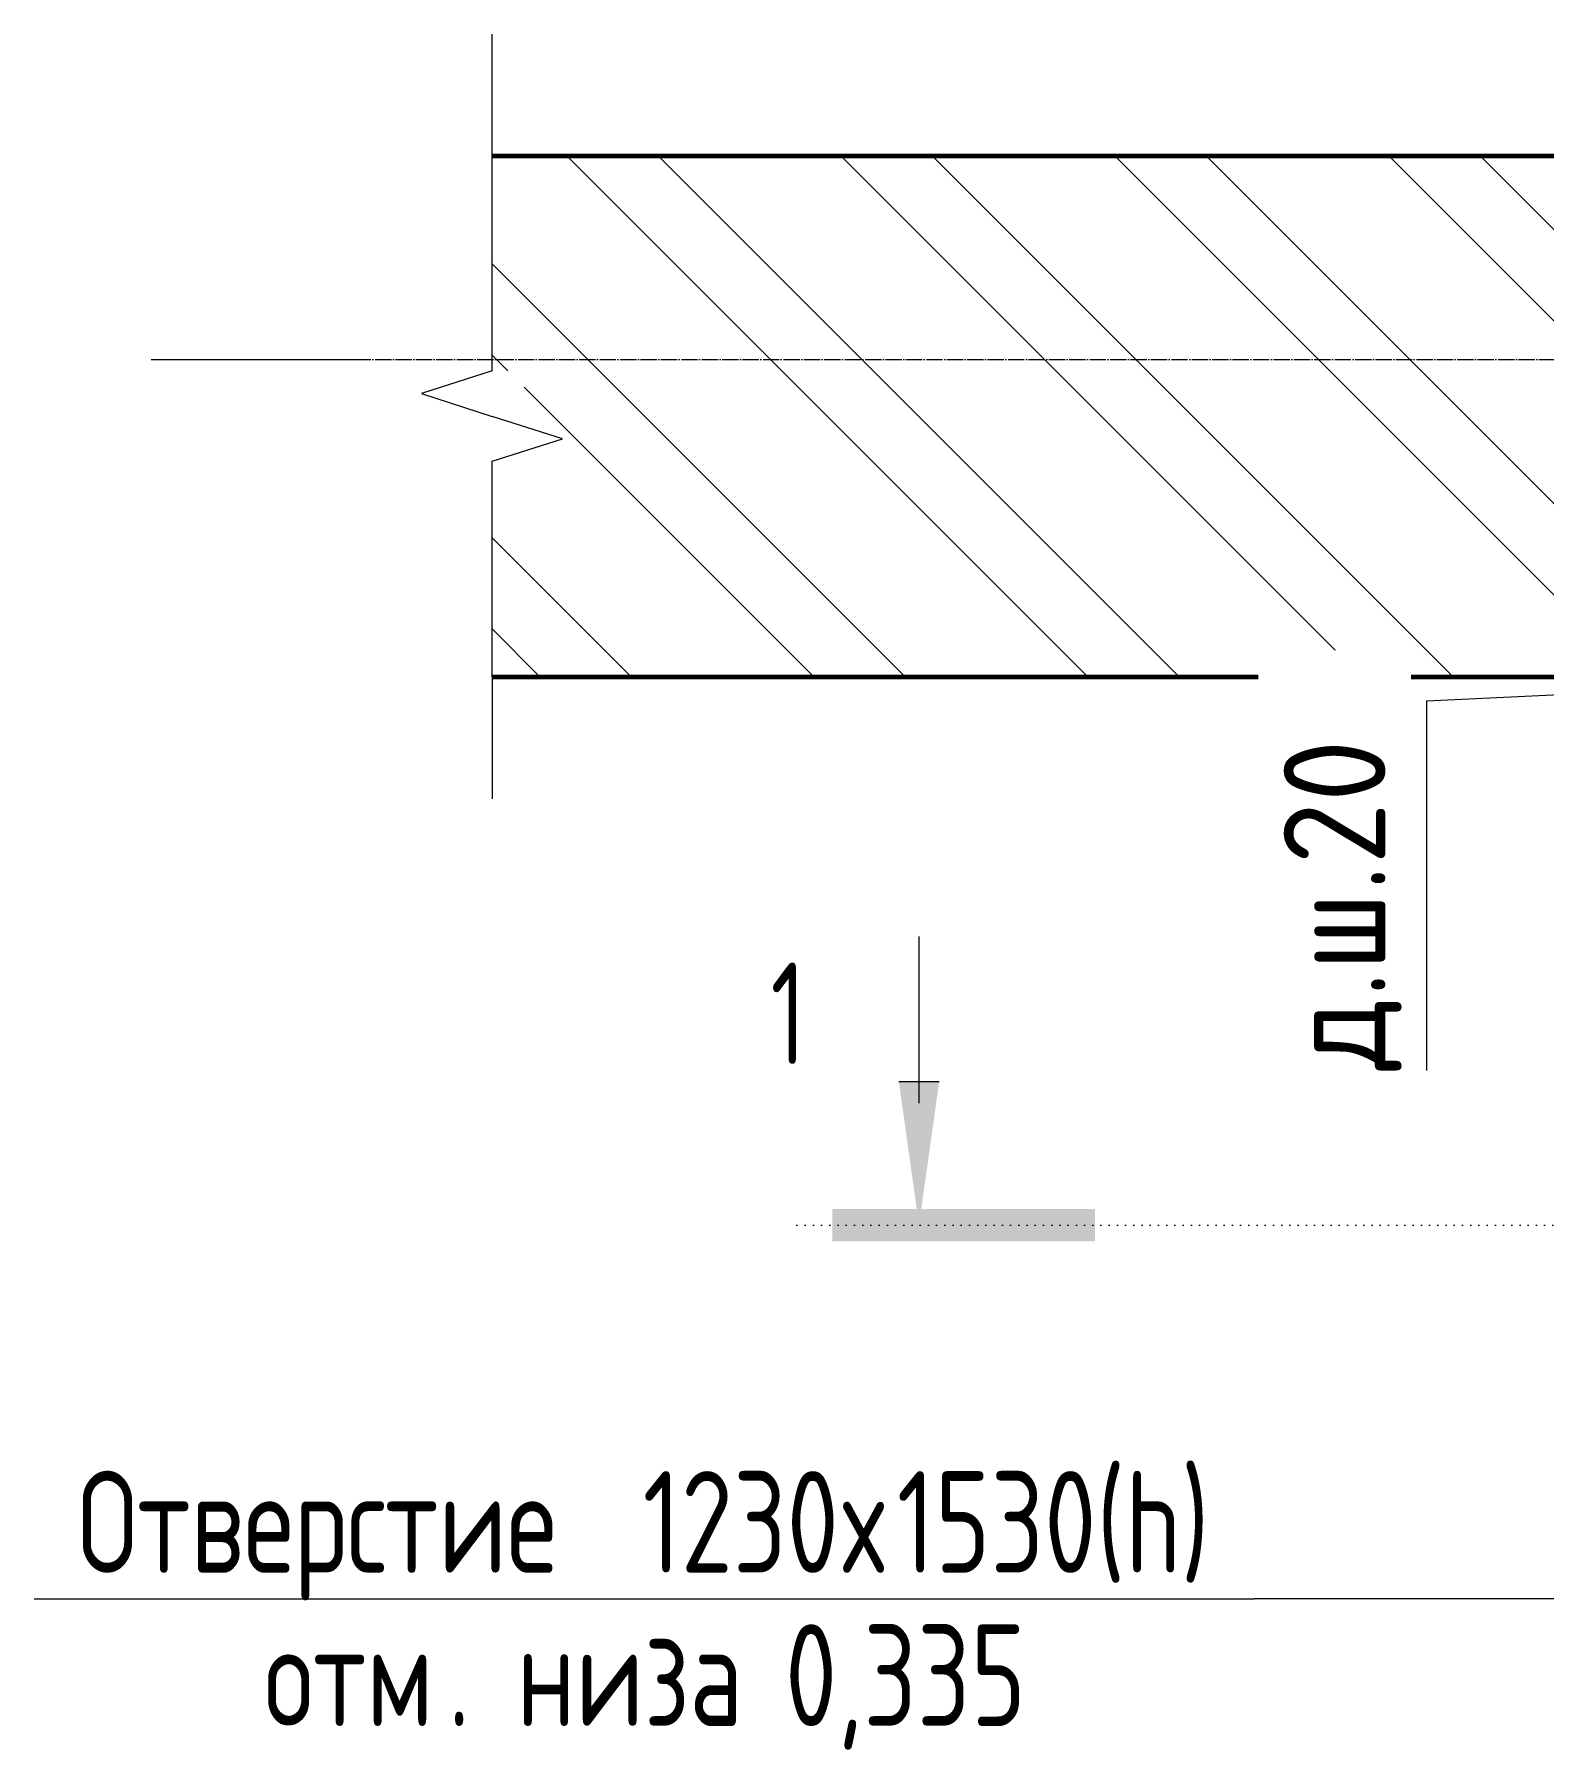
# Model space of a CAD drawing. Header units: millimetres. Extents: x -39853 to 12393, y -4903 to 80275.
# Drawn here: x -39853 to -37998, y 77476 to 79585 of the extents above; entities that cross this region are included whole.
import ezdxf

# ---------------------------------------------------------------- set-up
doc = ezdxf.new("R2010")
doc.units = ezdxf.units.MM
doc.linetypes.add('02 Штрихпунктирная _20 мм_', pattern=[25, 20, -2.5, 0, -2.5])
doc.linetypes.add('04 Пунктир 10мм', pattern=[10, 0, -10])
for name, color, linetype, lineweight in [('AA_Dim', 7, 'Continuous', 9), ('AA_Dim-50', 7, 'Continuous', 9), ('AA_Oformlenie', 7, 'Continuous', 9), ('AA_Razrez', 7, 'Continuous', 9), ('AA_Vinoska', 7, 'Continuous', 9), ('AF_Stena', 7, 'Continuous', 20), ('AF_Stena_Опалубка', 253, 'Continuous', 20), ('Оси', 7, 'Continuous', 9)]:
    doc.layers.add(name, color=color, linetype=linetype, lineweight=lineweight)
doc.styles.add('ISOCPEUR_2', font='isocpeur.ttf', dxfattribs={"width": 0.75, "height": 125})
doc.styles.add('ISOCPEUR_3', font='isocpeur.ttf', dxfattribs={"width": 0.7, "height": 125})
doc.styles.add('ISOCPEUR_4', font='isocpeur.ttf', dxfattribs={"width": 0.9, "height": 125})
doc.dimstyles.new('01_Точн_3_знака__непрозр__1', dxfattribs={"dimscale": 304.8, "dimtxt": 124.497647, "dimasz": 0.278871, "dimexe": 0.246063, "dimexo": 0.164042, "dimgap": 0.04101, "dimtad": 1, "dimdec": 3, "dimrnd": 0.001, "dimdsep": 46, "dimtxsty": 'ISOCPEUR_4', "dimblk1": 'OBLIQUE', "dimblk2": 'OBLIQUE', "dimsah": 1, "dimcen": 0.09, "dimdle": 0.246063, "dimazin": 0, "dimtfac": 1, "dimtdec": 4, "dimtix": 1, "dimtmove": 1, "dimatfit": 3, "dimfxl": 1, "dimtvp": 1, "dimtfill": 1, "dimtolj": 1, "dimtzin": 0, "dimlwd": 18, "dimlwe": 18, "dimarcsym": 2})

# ---------------------------------------------------------------- blocks, each defined once
blk = doc.blocks.new('011_ЛинияОбрыва _ЭлУзла_Линия_ - Тип 1-4027516-Схема расположения форшахты в_о 14_1-К1')
at = {"layer": 'AA_Oformlenie'}
for p, q in [((0, 0), (265, 0)), ((376.3, 0), (640, 0))]:
    blk.add_line(p, q, dxfattribs=at)
blk = doc.blocks.new('042_М_Отверстия - Позиция и размер-2808408-Схема расположения форшахты в_о 14_1-К1')
at = {"layer": 'AA_Vinoska'}
blk.add_line((-15, 0), (15, 0), dxfattribs=at)
blk = doc.blocks.new('Разрез - Номер узла_ сзади-394133-Схема расположения форшахты в_о 14_1-К1')
at = {"layer": 'AA_Razrez'}
for points in [[(7.329, 0.404), (7.329, -0.394), (0.873, -0.394), (0.873, 0.404)], [(3.497, -3.533), (2.503, -3.533), (3, 0)]]:
    blk.add_hatch(color=256, dxfattribs=at).paths.add_polyline_path(points)
for p, q in [((3, -3), (3, -7.096)), ((2.503, -3.533), (3.497, -3.533))]:
    blk.add_line(p, q, dxfattribs=at)
blk = doc.blocks.new('DIMBLOCK14-Схема расположения форшахты в_о 14_1-К1')
at = {"layer": 'AA_Dim-50', "lineweight": 30}
for p, q in [((-37738.7, 78795), (-37781.2, 78837.5)), ((-37738.7, 78775), (-37781.2, 78817.5)), ((-37738.7, 78795), (-37696.2, 78752.5)), ((-37738.7, 78775), (-37696.2, 78732.5))]:
    blk.add_line(p, q, dxfattribs=at)
at = {"layer": 'AA_Dim-50', "lineweight": 18}
for p, q in [((-38141.5, 78765.4), (-37738.7, 78785)), ((-37748.8, 78795), (-37663.7, 78795)), ((-37738.7, 78795), (-37748.8, 78795)), ((-37738.7, 78775), (-37738.7, 78795)), ((-38141.5, 78310.8), (-38141.5, 78765.4)), ((-37194.9, 78775), (-37813.7, 78775)), ((-37738.7, 78775), (-37194.9, 78775))]:
    blk.add_line(p, q, dxfattribs=at)
at = {"layer": 'AA_Dim-50', "color": 0, "lineweight": 18, "insert": (-38317.3, 78310.8), "char_height": 125, "width": 485.541, "attachment_point": 1, "rotation": 90, "line_spacing_factor": 1.149209, "style": 'ISOCPEUR_4', "bg_fill": 3, "box_fill_scale": 1.25, "bg_fill_color": 256, "bg_fill_true_color": 13158600, "bg_fill_transparency": 0}
blk.add_mtext('д.ш.20', dxfattribs=at)
blk = doc.blocks.new('_Oblique')
at = {"color": 0, "linetype": 'ByBlock', "lineweight": -2}
blk.add_line((-0.5, -0.5), (0.5, 0.5), dxfattribs=at)

msp = doc.modelspace()

# ---------------------------------------------------------------- hatches: boundary and pattern name
at = {"layer": 'AF_Stena', "lineweight": 9}
h = msp.add_hatch(dxfattribs=at)
h.set_pattern_fill('FP_2', color=256, style=0, pattern_type=2)
h.set_pattern_definition([(135, (-29560.04, 39488.23), (-168.3798, -168.3798), []), (135, (-29447.78, 39488.23), (-168.3798, -168.3798), [])])
h.paths.add_polyline_path([(-32118.2903, 78794.9563), (-32118.2903, 79434.9563), (-39290.4199, 79434.9563), (-39290.4199, 79171.265), (-39251.1672, 79171.265), (-39251.1672, 79114.9563), (-39290.4199, 79114.9563), (-39203.8174, 79087.4563), (-39290.4199, 79059.9563), (-39290.4199, 78794.9563), (-32748.2903, 78794.9563)])

# ---------------------------------------------------------------- linework, layer by layer
at = {"layer": 'AA_Razrez', "linetype": '04 Пунктир 10мм'}
msp.add_line((-38915.672, 78120.8608), (-31584.9978, 78120.8608), dxfattribs=at)
at = {"layer": 'AA_Vinoska'}
for p, q in [((-39290.4199, 79434.9563), (-39290.4199, 79584.9563)), ((-39290.4199, 79171.265), (-39377.0701, 79143.1106)), ((-39377.0701, 79143.1106), (-39290.4199, 79114.9563)), ((-39203.8174, 79087.4563), (-39290.4199, 79114.9563)), ((-39290.4199, 79059.9563), (-39203.8174, 79087.4563)), ((-39290.4199, 78794.9563), (-39290.4199, 78644.9563)), ((-36959.0161, 77661.0544), (-38353.2235, 77661.0544))]:
    msp.add_line(p, q, dxfattribs=at)
at = {"layer": 'AF_Stena_Опалубка', "lineweight": 60}
for p, q in [((-32118.2903, 79434.9563), (-39290.4199, 79434.9563)), ((-39290.4199, 78794.9563), (-32118.2903, 78794.9563))]:
    msp.add_line(p, q, dxfattribs=at)
at = {"layer": 'Оси'}
msp.add_line((-39709.4285, 79184.9563), (-39459.4285, 79184.9563), dxfattribs=at)
at = {"layer": 'Оси', "linetype": '02 Штрихпунктирная _20 мм_'}
msp.add_line((-39459.4285, 79184.9563), (-32235.5087, 79184.9563), dxfattribs=at)

# ---------------------------------------------------------------- block references
at = {"layer": 'AA_Oformlenie', "rotation": 90.0000000000001}
msp.add_blockref('011_ЛинияОбрыва _ЭлУзла_Линия_ - Тип 1-4027516-Схема расположения форшахты в_о 14_1-К1', (-39290.4199, 78794.9563), dxfattribs=at)
at = {"layer": 'AA_Razrez', "extrusion": (0, 0, -1), "xscale": 49.99999999999998, "yscale": 49.99999999999998, "zscale": 49.99999999999998, "rotation": 180}
msp.add_blockref('Разрез - Номер узла_ сзади-394133-Схема расположения форшахты в_о 14_1-К1', (38915.672, 78120.8608), dxfattribs=at)
at = {"layer": 'AA_Vinoska', "xscale": 49.99999999999998, "yscale": 49.99999999999998, "zscale": 49.99999999999998}
msp.add_blockref('042_М_Отверстия - Позиция и размер-2808408-Схема расположения форшахты в_о 14_1-К1', (-39103.2235, 77661.0544), dxfattribs=at)

# ---------------------------------------------------------------- texts
at = {"layer": 'AA_Razrez', "insert": (-38948.1933, 78443.6193), "char_height": 125, "width": 53.312219, "attachment_point": 1, "style": 'ISOCPEUR_3'}
msp.add_mtext('\\fISOCPEUR|b0|i0|c204|p34|;\\W.7;1', dxfattribs=at)
at = {"layer": 'AA_Vinoska', "char_height": 125, "attachment_point": 1, "style": 'ISOCPEUR_2'}
for s, insert, width in [('1530(h)', (-38792.9449, 77818.2361), 471.993516), ('Отверстие', (-39800.0152, 77818.2361), 769.62), (' 1230', (-39165.0152, 77818.2361), 369.778359), ('\\fISOCPEUR|b0|i0|c204|p34|;\\W.75;х', (-38859.9176, 77818.2361), 81.170859), (' 0,335', (-38990.0856, 77629.8681), 432.91125), ('низа', (-39260.4567, 77629.8681), 327.689766), ('отм', (-39570.5152, 77629.8681), 273.575859), ('. ', (-39344.7926, 77629.8681), 102.215156)]:
    msp.add_mtext(s, dxfattribs=dict(at, insert=insert, width=width))

# ---------------------------------------------------------------- next in the draw order: dimensions: what is measured, and where the dimension line sits
at = {"layer": 'AA_Dim', "lineweight": 18}
dim = msp.add_linear_dim(base=(-37738.7426, 78794.9563), p1=(-37144.8743, 78774.9563), p2=(-37798.8467, 78794.9563), angle=90, dimstyle='01_Точн_3_знака__непрозр__1', override={"dimpost": 'д.ш.<>', "dimfxl": 654.278093}, dxfattribs=at)
dim.commit()
dim.dimension.update_dxf_attribs({"geometry": 'DIMBLOCK14-Схема расположения форшахты в_о 14_1-К1', "text_midpoint": (-38233.9838, 78553.5698), "dimtype": 160, "text_rotation": 90})

doc.saveas('drawing.dxf')
